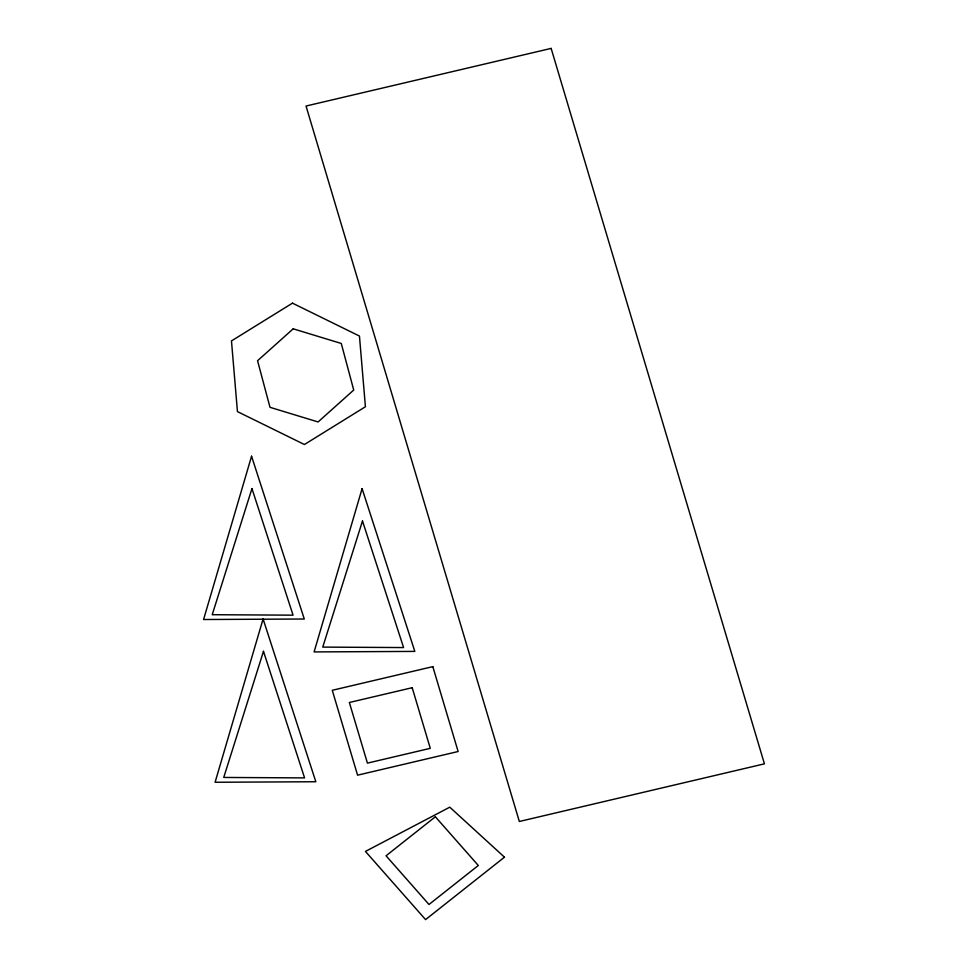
<?xml version="1.0" encoding="UTF-8"?>
<svg xmlns="http://www.w3.org/2000/svg" width="968" height="968" viewBox="0 0 968 968"><rect width="100%" height="100%" fill="white"/><g stroke="black" fill="none" stroke-linecap="round" stroke-linejoin="round"><path stroke-width="1.45" d="M251.559 456.231L203.57 619.52L304.291 619.012L251.559 456.231M263.09 618.963L215.09 782.265L315.822 781.745L263.09 618.963M362.092 488.634L314.104 651.924L414.824 651.404L362.092 488.634M251.958 488.574L212.222 614.704L293.062 615.164L251.958 488.574M263.478 651.319L223.741 777.449L304.581 777.897L263.478 651.319M362.492 520.978L322.755 647.108L403.596 647.568L362.492 520.978M293.195 328.817L257.561 360.737L269.999 407.31L318.085 421.963L353.719 390.031L341.268 343.459L293.195 328.817M435.37 816.774L386.05 855.785L428.993 904.487L478.313 865.477L435.37 816.774M504.473 857.176L425.569 919.6L365.444 851.416L449.781 807.179L504.473 857.176M292.469 303.153L231.473 340.918L237.45 411.606L304.424 444.518L365.42 406.741L359.455 336.053L292.469 303.153M551.143 48.4L306.033 106.032L519.332 821.481L764.43 763.837L551.143 48.4M432.817 666.637L332.266 690.293L357.579 775.174L458.13 751.519L432.817 666.637M412.199 687.716L349.351 702.49L367.429 763.123L430.276 748.337L412.199 687.716"/></g></svg>
